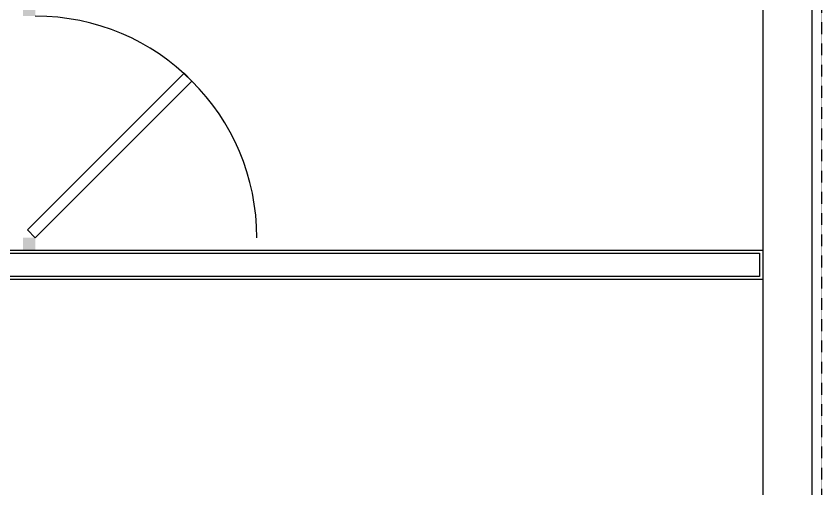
# Model space of a CAD drawing. Header units: millimetres. Extents: x -155 to 94595, y -3153 to 63413.
# Drawn here: x 91312 to 94585, y 33197 to 35117 of the extents above; entities that cross this region are included whole.
import ezdxf

# ---------------------------------------------------------------- set-up
doc = ezdxf.new("R2010")
doc.units = ezdxf.units.MM
doc.linetypes.add('REFERENCIA CAMPECHE$0$SO-BASE1$0$HIDDEN2', pattern=[0.1875, 0.125, -0.0625])
doc.linetypes.add('TRATTEGGIATA2', pattern=[0.375, 0.25, -0.125])
for name, color, linetype in [('5', 1, 'TRATTEGGIATA2'), ('door', 252, 'Continuous'), ('wall', 5, 'Continuous')]:
    doc.layers.add(name, color=color, linetype=linetype)

msp = doc.modelspace()

# ---------------------------------------------------------------- linework, layer by layer
at = {"layer": '5', "linetype": 'REFERENCIA CAMPECHE$0$SO-BASE1$0$HIDDEN2'}
msp.add_line((94584.86, 19756.989), (94584.86, 62877.489), dxfattribs=at)
at = {"layer": 'door'}
msp.add_lwpolyline([(91389.86, 34216.99), (92026.256, 34853.386), (91994.436, 34885.206), (91358.04, 34248.81)], close=True, dxfattribs=at)
msp.add_arc((91389.86, 34216.99), 900, 0, 90, dxfattribs=at)
for points in [[(91339.86, 35116.99), (91339.86, 35166.99), (91389.86, 35116.99), (91389.86, 35166.99)], [(91339.86, 34166.99), (91339.86, 34216.99), (91389.86, 34166.99), (91389.86, 34216.99)]]:
    msp.add_solid(points, dxfattribs=at)
at = {"layer": 'wall'}
for points in [[(47717.266, 62496.989), (47717.266, 62296.989), (94344.86, 62296.989), (94344.86, 19996.989), (93634.06, 19997.566), (93634.06, 19796.989), (94544.86, 19796.989), (94544.86, 62496.989)], [(94344.86, 34046.99), (88264.86, 34046.99), (88264.86, 34166.99), (94344.86, 34166.99)], [(94331.86, 34059.99), (88277.86, 34059.99), (88277.86, 34153.99), (94331.86, 34153.99)]]:
    msp.add_lwpolyline(points, close=True, dxfattribs=at)

doc.saveas('drawing.dxf')
